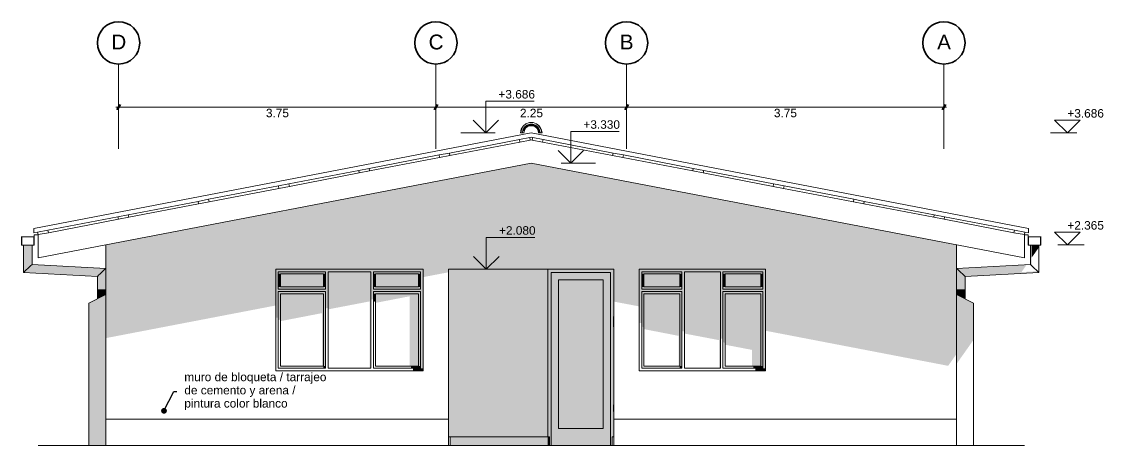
# Model space of a CAD drawing. Header units: metres. Extents: x -41 to 412, y -15 to 25.
# Drawn here: x 399.07 to 411.83, y -14.62 to -9.62 of the extents above; entities that cross this region are included whole.
import ezdxf

# ---------------------------------------------------------------- set-up
doc = ezdxf.new("R2010")
doc.units = ezdxf.units.M
doc.header["$MEASUREMENT"] = 0
for name, color, linetype in [('Annotation - Label', 7, 'Continuous'), ('Dimensioning - General', 7, 'Continuous'), ('Interior - Furniture', 7, 'Continuous'), ('Interior - Stair & Railing', 7, 'Continuous'), ('Shell - Roof', 7, 'Continuous'), ('Site & Landscape - Terrain', 7, 'Continuous'), ('Structural - Bearing', 7, 'Continuous'), ('Structural - Grid', 7, 'Continuous')]:
    doc.layers.add(name, color=color, linetype=linetype)
doc.styles.add('GENERATED_STYLE_2', font='arial.ttf')
doc.dimstyles.new('GENERATED_STYLE__6', dxfattribs={"dimtxt": 0.18, "dimasz": 0.1368, "dimexe": 0.18, "dimexo": 0.0625, "dimgap": 0.09, "dimtad": 0, "dimtih": 1, "dimtoh": 1, "dimdec": 4, "dimzin": 0, "dimdsep": 46, "dimcen": 0.09, "dimadec": 0, "dimazin": 0, "dimtfac": 1, "dimtdec": 4, "dimtmove": 0, "dimatfit": 3, "dimldrblk": 'ARROWHEAD_11', "dimfxl": 1, "dimtolj": 1, "dimtzin": 0, "dimarcsym": 0})
doc.dimstyles.new('GENERATED_STYLE__8', dxfattribs={"dimtxt": 0.1, "dimasz": 0.0475, "dimexe": 0.18, "dimexo": 0.0625, "dimgap": 0.09, "dimtad": 3, "dimtih": 1, "dimtoh": 1, "dimzin": 0, "dimdsep": 46, "dimtxsty": 'GENERATED_STYLE_2', "dimblk": 'ARROWHEAD_2', "dimblk1": 'ARROWHEAD_2', "dimblk2": 'ARROWHEAD_2', "dimcen": 0.09, "dimclrd": 256, "dimclre": 256, "dimclrt": 5, "dimazin": 0, "dimtfac": 1, "dimtdec": 4, "dimtmove": 0, "dimatfit": 3, "dimfxl": 1, "dimtolj": 1, "dimtzin": 0, "dimarcsym": 0})

# ---------------------------------------------------------------- blocks, each defined once
blk = doc.blocks.new('*D67', base_point=(419.941, -14.621))
at = {"layer": 'Dimensioning - General', "color": 151, "linetype": 'Continuous', "lineweight": 20, "true_color": 0x80c2ff, "transparency": 16777216}
for p, q in [((400.209, -10.677), (400.209, -10.583)), ((403.954, -10.677), (403.954, -10.583)), ((400.178, -10.63), (400.209, -10.63)), ((400.209, -10.63), (403.954, -10.63))]:
    blk.add_line(p, q, dxfattribs=at)
at = {"layer": 'Dimensioning - General', "color": 7, "linetype": 'Continuous', "lineweight": 60, "transparency": 16777216}
for p, q in [((400.227, -10.599), (400.191, -10.662)), ((403.972, -10.599), (403.936, -10.662))]:
    blk.add_line(p, q, dxfattribs=at)
at = {"layer": 'Dimensioning - General', "color": 5, "lineweight": 25, "transparency": 16777216, "insert": (401.948, -10.75), "char_height": 0.1, "attachment_point": 7, "style": 'GENERATED_STYLE_2'}
blk.add_mtext('\\A1;3.75', dxfattribs=at)
blk = doc.blocks.new('ARROWHEAD_2')
at = {"color": 0, "linetype": 'Continuous', "lineweight": 0}
for p, q in [((0, 0), (-1, 0)), ((-0.38, -0.66), (0.38, 0.66))]:
    blk.add_line(p, q, dxfattribs=at)
blk = doc.blocks.new('*D68', base_point=(419.941, -14.621))
at = {"layer": 'Dimensioning - General', "color": 151, "linetype": 'Continuous', "lineweight": 20, "true_color": 0x80c2ff, "transparency": 16777216}
for p, q in [((403.954, -10.677), (403.954, -10.583)), ((406.204, -10.677), (406.204, -10.583)), ((403.954, -10.63), (406.204, -10.63))]:
    blk.add_line(p, q, dxfattribs=at)
at = {"layer": 'Dimensioning - General', "color": 7, "linetype": 'Continuous', "lineweight": 60, "transparency": 16777216}
for p, q in [((403.972, -10.599), (403.936, -10.662)), ((406.222, -10.599), (406.186, -10.662))]:
    blk.add_line(p, q, dxfattribs=at)
at = {"layer": 'Dimensioning - General', "color": 5, "lineweight": 25, "transparency": 16777216, "insert": (404.946, -10.75), "char_height": 0.1, "attachment_point": 7, "style": 'GENERATED_STYLE_2'}
blk.add_mtext('\\A1;2.25', dxfattribs=at)
blk = doc.blocks.new('*D69', base_point=(419.941, -14.621))
at = {"layer": 'Dimensioning - General', "color": 151, "linetype": 'Continuous', "lineweight": 20, "true_color": 0x80c2ff, "transparency": 16777216}
for p, q in [((406.204, -10.677), (406.204, -10.583)), ((409.949, -10.677), (409.949, -10.583)), ((406.204, -10.63), (409.949, -10.63)), ((409.949, -10.63), (409.98, -10.63))]:
    blk.add_line(p, q, dxfattribs=at)
at = {"layer": 'Dimensioning - General', "color": 7, "linetype": 'Continuous', "lineweight": 60, "transparency": 16777216}
for p, q in [((406.222, -10.599), (406.186, -10.662)), ((409.931, -10.662), (409.967, -10.599))]:
    blk.add_line(p, q, dxfattribs=at)
at = {"layer": 'Dimensioning - General', "color": 5, "lineweight": 25, "transparency": 16777216, "insert": (407.943, -10.75), "char_height": 0.1, "attachment_point": 7, "style": 'GENERATED_STYLE_2'}
blk.add_mtext('\\A1;3.75', dxfattribs=at)
blk = doc.blocks.new('ARROWHEAD_11')
at = {"color": 0, "linetype": 'Continuous', "lineweight": 0}
blk.add_line((0, 0), (-1, 0), dxfattribs=at)
at = {"color": 0, "linetype": 'Continuous', "lineweight": 0, "const_width": 0.25, "flags": 128}
blk.add_lwpolyline([(-0.125, 0, 1), (0.125, 0, 1)], format="xyb", close=True, dxfattribs=at)

msp = doc.modelspace()

# ---------------------------------------------------------------- hatches: boundary and pattern name
at = {"layer": 'Interior - Furniture', "linetype": 'Continuous', "lineweight": 0, "true_color": 0x3f3f3f}
for points in [[(405.027, -10.844), (404.999, -10.867), (405.013, -10.878), (405.036, -10.859)], [(405.061, -10.832), (405.027, -10.844), (405.036, -10.859), (405.064, -10.849)], [(405.036, -10.859), (405.036, -10.859), (405.064, -10.849), (405.064, -10.849)], [(405.097, -10.832), (405.061, -10.832), (405.064, -10.849), (405.094, -10.849)], [(405.064, -10.849), (405.094, -10.849), (405.094, -10.849), (405.064, -10.849)], [(405.097, -10.832), (405.094, -10.849), (405.122, -10.859), (405.131, -10.844)], [(405.094, -10.849), (405.122, -10.859), (405.122, -10.859), (405.094, -10.849)], [(405.131, -10.844), (405.122, -10.859), (405.145, -10.878), (405.159, -10.867)], [(404.963, -10.892), (404.96, -10.891), (404.953, -10.934), (404.955, -10.934)], [(404.953, -10.934), (404.96, -10.891), (404.96, -10.891), (404.953, -10.934)], [(404.982, -10.853), (404.96, -10.891), (404.963, -10.892), (404.984, -10.854)], [(404.96, -10.891), (404.982, -10.853), (404.981, -10.854), (404.96, -10.891)], [(404.981, -10.899), (404.979, -10.914), (404.997, -10.908), (404.998, -10.905)], [(404.981, -10.899), (404.998, -10.905), (405.013, -10.878), (404.999, -10.867)], [(404.997, -10.908), (404.997, -10.908), (404.998, -10.905), (404.998, -10.905)], [(404.998, -10.905), (405.013, -10.879), (405.013, -10.878), (404.998, -10.905)], [(405.036, -10.859), (405.013, -10.878), (405.013, -10.879), (405.036, -10.859)], [(405.122, -10.859), (405.145, -10.879), (405.145, -10.878), (405.122, -10.859)], [(405.145, -10.878), (405.16, -10.905), (405.177, -10.899), (405.159, -10.867)], [(405.145, -10.879), (405.16, -10.905), (405.16, -10.905), (405.145, -10.878)], [(405.177, -10.899), (405.16, -10.905), (405.166, -10.934), (405.183, -10.934)], [(405.16, -10.905), (405.166, -10.934), (405.166, -10.934), (405.16, -10.905)], [(399.089, -12.258), (399.089, -12.58), (399.093, -12.576), (399.093, -12.258)], [(399.093, -12.258), (399.093, -12.576), (399.104, -12.566), (399.104, -12.258)], [(399.104, -12.258), (399.104, -12.566), (399.12, -12.551), (399.12, -12.258)], [(399.12, -12.258), (399.12, -12.551), (399.139, -12.533), (399.139, -12.258)], [(399.139, -12.258), (399.139, -12.533), (399.158, -12.514), (399.158, -12.258)], [(399.158, -12.514), (399.174, -12.499), (399.174, -12.258), (399.158, -12.258)], [(399.174, -12.258), (399.174, -12.499), (399.185, -12.489), (399.185, -12.258)], [(399.185, -12.258), (399.185, -12.489), (399.189, -12.485), (399.189, -12.258)], [(410.973, -12.258), (410.969, -12.258), (410.969, -12.485), (410.973, -12.489)], [(410.984, -12.258), (410.973, -12.258), (410.973, -12.489), (410.984, -12.499)], [(410.984, -12.258), (410.984, -12.407), (411, -12.384), (411, -12.258), (410.997, -12.258), (410.991, -12.262), (410.991, -12.258)], [(411, -12.258), (411, -12.384), (411.019, -12.357), (411.019, -12.258)], [(411.038, -12.258), (411.019, -12.258), (411.019, -12.357), (411.038, -12.33)], [(411.054, -12.258), (411.038, -12.258), (411.038, -12.33), (411.054, -12.307)], [(411.054, -12.258), (411.054, -12.307), (411.065, -12.292), (411.065, -12.258)], [(411.065, -12.258), (411.065, -12.292), (411.069, -12.286), (411.069, -12.258)], [(399.158, -12.514), (400.028, -12.561), (400.044, -12.546), (399.174, -12.499)], [(399.185, -12.489), (399.174, -12.499), (400.044, -12.546), (400.055, -12.536)], [(399.189, -12.485), (399.185, -12.489), (400.055, -12.536), (400.059, -12.532)], [(410.099, -12.532), (410.103, -12.536), (410.924, -12.491), (410.927, -12.487)], [(410.103, -12.536), (410.114, -12.546), (410.916, -12.503), (410.924, -12.491)], [(410.114, -12.546), (410.13, -12.561), (410.904, -12.52), (410.916, -12.503)], [(410.948, -12.486), (410.967, -12.489), (410.973, -12.489), (410.969, -12.485)], [(410.984, -12.499), (410.973, -12.489), (410.967, -12.489)], [(399.093, -12.576), (399.089, -12.58), (399.959, -12.627), (399.963, -12.623)], [(399.104, -12.566), (399.093, -12.576), (399.963, -12.623), (399.974, -12.613)], [(399.104, -12.566), (399.974, -12.613), (399.99, -12.597), (399.12, -12.551)], [(399.139, -12.533), (399.12, -12.551), (399.99, -12.597), (400.009, -12.579)], [(399.158, -12.514), (399.139, -12.533), (400.009, -12.579), (400.028, -12.561)], [(399.963, -12.623), (399.959, -12.627), (399.959, -12.785), (399.963, -12.785)], [(399.974, -12.613), (399.963, -12.623), (399.963, -12.785), (399.974, -12.785)], [(399.974, -12.613), (399.974, -12.785), (399.99, -12.785), (399.99, -12.597)], [(400.009, -12.579), (399.99, -12.597), (399.99, -12.785), (400.009, -12.785)], [(400.028, -12.561), (400.009, -12.579), (400.009, -12.785), (400.028, -12.785)], [(400.028, -12.561), (400.028, -12.785), (400.044, -12.785), (400.044, -12.546)], [(400.055, -12.536), (400.044, -12.546), (400.044, -12.785), (400.055, -12.785)], [(400.059, -12.532), (400.055, -12.536), (400.055, -12.785), (400.059, -12.785)], [(410.099, -12.532), (410.099, -12.785), (410.103, -12.785), (410.103, -12.536)], [(410.103, -12.536), (410.103, -12.785), (410.114, -12.785), (410.114, -12.546)], [(410.114, -12.785), (410.13, -12.785), (410.13, -12.561), (410.114, -12.546)], [(410.13, -12.561), (410.149, -12.579), (410.89, -12.539), (410.904, -12.52)], [(410.13, -12.561), (410.13, -12.785), (410.149, -12.785), (410.149, -12.579)], [(410.149, -12.579), (410.168, -12.597), (410.876, -12.559), (410.89, -12.539)], [(410.149, -12.579), (410.149, -12.785), (410.168, -12.785), (410.168, -12.597)], [(410.168, -12.597), (410.184, -12.613), (410.864, -12.576), (410.876, -12.559)], [(410.168, -12.785), (410.184, -12.785), (410.184, -12.613), (410.168, -12.597)], [(411.054, -12.566), (410.184, -12.613), (410.195, -12.623), (411.065, -12.576)], [(410.184, -12.613), (410.184, -12.785), (410.195, -12.785), (410.195, -12.623)], [(411.065, -12.576), (410.195, -12.623), (410.199, -12.627), (411.069, -12.58)], [(410.195, -12.623), (410.195, -12.785), (410.199, -12.785), (410.199, -12.627)], [(399.959, -12.891), (399.963, -12.889), (399.963, -12.785), (399.959, -12.785)], [(399.963, -12.889), (399.974, -12.883), (399.974, -12.785), (399.963, -12.785)], [(399.974, -12.785), (399.974, -12.883), (399.99, -12.875), (399.99, -12.785)], [(399.99, -12.875), (400.009, -12.866), (400.009, -12.785), (399.99, -12.785)], [(400.009, -12.866), (400.028, -12.856), (400.028, -12.785), (400.009, -12.785)], [(400.028, -12.785), (400.028, -12.856), (400.044, -12.848), (400.044, -12.785)], [(400.044, -12.848), (400.055, -12.842), (400.055, -12.785), (400.044, -12.785)], [(400.055, -12.785), (400.055, -12.842), (400.059, -12.841), (400.059, -12.785)], [(410.099, -12.785), (410.099, -12.841), (410.103, -12.842), (410.103, -12.785)], [(410.114, -12.785), (410.103, -12.785), (410.103, -12.842), (410.114, -12.848)], [(410.114, -12.785), (410.114, -12.848), (410.13, -12.856), (410.13, -12.785)], [(410.149, -12.785), (410.13, -12.785), (410.13, -12.856), (410.149, -12.866)], [(410.168, -12.785), (410.149, -12.785), (410.149, -12.866), (410.168, -12.875)], [(410.168, -12.785), (410.168, -12.875), (410.184, -12.883), (410.184, -12.785)], [(410.195, -12.785), (410.184, -12.785), (410.184, -12.883), (410.195, -12.889)], [(410.199, -12.785), (410.195, -12.785), (410.195, -12.889), (410.199, -12.891)], [(406.05, -13.126), (406.05, -13.148), (406.051, -13.148), (406.051, -13.126)], [(406.051, -13.101), (406.051, -13.101), (406.054, -13.101), (406.054, -13.101)], [(406.051, -13.101), (406.051, -13.101), (406.054, -13.101), (406.054, -13.101)], [(406.051, -13.101), (406.051, -13.102), (406.054, -13.102), (406.054, -13.101)], [(406.051, -13.102), (406.051, -13.103), (406.054, -13.103), (406.054, -13.102)], [(406.051, -13.103), (406.051, -13.105), (406.054, -13.105), (406.054, -13.103)], [(406.051, -13.105), (406.051, -13.107), (406.054, -13.107), (406.054, -13.105)], [(406.051, -13.107), (406.051, -13.109), (406.054, -13.109), (406.054, -13.107)], [(406.051, -13.109), (406.051, -13.111), (406.054, -13.111), (406.054, -13.109)], [(406.051, -13.111), (406.051, -13.211), (406.054, -13.211), (406.054, -13.111)], [(406.05, -13.15), (406.05, -13.172), (406.051, -13.172), (406.051, -13.15)], [(406.05, -13.173), (406.05, -13.196), (406.051, -13.196), (406.051, -13.173)], [(406.051, -13.211), (406.051, -13.213), (406.054, -13.213), (406.054, -13.211)], [(406.051, -13.213), (406.051, -13.214), (406.054, -13.214), (406.054, -13.213)], [(406.051, -13.214), (406.051, -13.216), (406.054, -13.216), (406.054, -13.214)], [(406.051, -13.216), (406.051, -13.218), (406.054, -13.218), (406.054, -13.216)], [(406.051, -13.218), (406.051, -13.219), (406.054, -13.219), (406.054, -13.218)], [(406.051, -13.219), (406.051, -13.22), (406.054, -13.22), (406.054, -13.219)], [(406.051, -13.22), (406.051, -13.221), (406.054, -13.221), (406.054, -13.22)], [(406.051, -13.22), (406.051, -13.22), (406.054, -13.22), (406.054, -13.22)], [(406.051, -14.16), (406.05, -14.16), (406.05, -14.2), (406.051, -14.2)], [(406.054, -14.142), (406.054, -14.141), (406.051, -14.141), (406.051, -14.142)], [(406.054, -14.141), (406.054, -14.141), (406.051, -14.141), (406.051, -14.141)], [(406.051, -14.141), (406.054, -14.141), (406.054, -14.141), (406.051, -14.141)], [(406.054, -14.143), (406.054, -14.142), (406.051, -14.142), (406.051, -14.143)], [(406.054, -14.145), (406.054, -14.143), (406.051, -14.143), (406.051, -14.145)], [(406.054, -14.147), (406.054, -14.145), (406.051, -14.145), (406.051, -14.147)], [(406.051, -14.149), (406.054, -14.149), (406.054, -14.147), (406.051, -14.147)], [(406.054, -14.151), (406.054, -14.149), (406.051, -14.149), (406.051, -14.151)], [(406.054, -14.211), (406.054, -14.151), (406.051, -14.151), (406.051, -14.211)], [(406.054, -14.213), (406.054, -14.211), (406.051, -14.211), (406.051, -14.213)], [(406.054, -14.214), (406.054, -14.213), (406.051, -14.213), (406.051, -14.214)], [(406.051, -14.216), (406.054, -14.216), (406.054, -14.214), (406.051, -14.214)], [(406.054, -14.216), (406.051, -14.216), (406.051, -14.218), (406.054, -14.218)], [(406.054, -14.219), (406.054, -14.218), (406.051, -14.218), (406.051, -14.219)], [(406.054, -14.22), (406.054, -14.219), (406.051, -14.219), (406.051, -14.22)], [(406.054, -14.22), (406.054, -14.22), (406.051, -14.22), (406.051, -14.22)], [(406.054, -14.22), (406.051, -14.22), (406.051, -14.221), (406.054, -14.221)]]:
    msp.add_hatch(color=250, dxfattribs=at).paths.add_polyline_path(points)
at = {"layer": 'Interior - Stair & Railing', "linetype": 'Continuous', "lineweight": 0, "true_color": 0x3f3f3f}
for points in [[(405.278, -14.521), (404.124, -14.521), (404.124, -14.621), (405.278, -14.621)], [(405.294, -14.621), (405.294, -14.521), (405.278, -14.521), (405.278, -14.621)]]:
    msp.add_hatch(color=250, dxfattribs=at).paths.add_polyline_path(points)
at = {"layer": 'Site & Landscape - Terrain', "linetype": 'Continuous', "lineweight": 0, "true_color": 0x3f3f3f}
for points in [[(400.059, -14.621), (400.059, -12.841), (399.859, -12.941), (399.859, -14.621)], [(410.299, -12.941), (410.099, -12.841), (410.099, -13.658), (410.299, -13.375)]]:
    msp.add_hatch(color=250, dxfattribs=at).paths.add_polyline_path(points)
at = {"layer": 'Structural - Bearing', "linetype": 'Continuous', "lineweight": 0, "true_color": 0x3f3f3f}
for points in [[(405.079, -11.291), (400.059, -12.256), (400.059, -13.355), (402.064, -12.97), (402.064, -12.541), (403.804, -12.541), (403.804, -12.635), (404.104, -12.578), (404.104, -12.541), (406.054, -12.541), (406.054, -12.924), (406.354, -12.981), (406.354, -12.541), (407.844, -12.541), (407.844, -13.268), (409.999, -13.682), (410.099, -13.541), (410.099, -12.256)], [(402.681, -12.571), (403.187, -12.571), (403.217, -12.571), (403.774, -12.571), (403.804, -12.571), (403.804, -12.541), (402.064, -12.541), (402.064, -12.571), (402.094, -12.571), (402.651, -12.571)], [(402.094, -12.571), (402.064, -12.571), (402.064, -13.117), (402.094, -13.111)], [(402.651, -12.571), (402.094, -12.571), (402.094, -12.596), (402.119, -12.596), (402.626, -12.596), (402.651, -12.596)], [(402.119, -12.596), (402.094, -12.596), (402.094, -12.751), (402.119, -12.751)], [(402.119, -12.751), (402.626, -12.751), (402.626, -12.596), (402.119, -12.596)], [(402.626, -12.596), (402.626, -12.751), (402.651, -12.751), (402.651, -12.596)], [(402.651, -12.571), (402.651, -13.004), (402.681, -12.998), (402.681, -12.571)], [(402.681, -13.016), (403.172, -12.922), (403.172, -13.711), (403.187, -13.711), (403.187, -12.571), (402.681, -12.571)], [(403.217, -12.571), (403.187, -12.571), (403.187, -12.901), (403.217, -12.895)], [(403.774, -12.571), (403.217, -12.571), (403.217, -12.596), (403.242, -12.596), (403.749, -12.596), (403.774, -12.596)], [(403.242, -12.596), (403.217, -12.596), (403.217, -12.751), (403.242, -12.751)], [(403.242, -12.751), (403.749, -12.751), (403.749, -12.596), (403.242, -12.596)], [(403.749, -12.596), (403.749, -12.751), (403.774, -12.751), (403.774, -12.596)], [(403.804, -13.711), (403.804, -12.571), (403.774, -12.571), (403.774, -12.776), (403.774, -12.806), (403.774, -13.711)], [(405.274, -12.541), (404.104, -12.541), (404.104, -14.521), (405.274, -14.521)], [(406.054, -12.541), (405.274, -12.541), (405.274, -12.581), (405.314, -12.581), (406.014, -12.581), (406.054, -12.581)], [(405.274, -12.581), (405.274, -14.521), (405.278, -14.521), (405.294, -14.521), (405.294, -14.621), (405.314, -14.621), (405.314, -12.581)], [(405.314, -12.581), (405.314, -12.669), (405.402, -12.669), (405.926, -12.669), (406.014, -12.669), (406.014, -12.581)], [(406.014, -12.581), (406.014, -14.621), (406.034, -14.621), (406.034, -14.521), (406.054, -14.521), (406.054, -14.221), (406.051, -14.221), (406.051, -14.2), (406.05, -14.2), (406.05, -14.16), (406.051, -14.16), (406.051, -14.141), (406.054, -14.141), (406.054, -13.221), (406.051, -13.221), (406.051, -13.196), (406.05, -13.196), (406.05, -13.173), (406.051, -13.173), (406.051, -13.172), (406.05, -13.172), (406.05, -13.15), (406.051, -13.15), (406.051, -13.148), (406.05, -13.148), (406.05, -13.126), (406.051, -13.126), (406.051, -13.101), (406.054, -13.101), (406.054, -12.581)], [(406.887, -12.571), (407.311, -12.571), (407.341, -12.571), (407.814, -12.571), (407.844, -12.571), (407.844, -12.541), (406.354, -12.541), (406.354, -12.571), (406.384, -12.571), (406.857, -12.571)], [(406.384, -12.571), (406.354, -12.571), (406.354, -13.174), (406.384, -13.18)], [(406.857, -12.571), (406.384, -12.571), (406.384, -12.596), (406.409, -12.596), (406.832, -12.596), (406.857, -12.596)], [(406.409, -12.596), (406.384, -12.596), (406.384, -12.751), (406.409, -12.751)], [(406.409, -12.751), (406.832, -12.751), (406.832, -12.596), (406.409, -12.596)], [(406.832, -12.596), (406.832, -12.751), (406.857, -12.751), (406.857, -12.596)], [(406.857, -12.571), (406.857, -13.271), (406.887, -13.277), (406.887, -12.571)], [(406.887, -13.301), (407.296, -13.379), (407.296, -13.711), (407.311, -13.711), (407.311, -12.571), (406.887, -12.571)], [(407.341, -12.571), (407.311, -12.571), (407.311, -13.358), (407.341, -13.364)], [(407.814, -12.571), (407.341, -12.571), (407.341, -12.596), (407.366, -12.596), (407.789, -12.596), (407.814, -12.596)], [(407.366, -12.596), (407.341, -12.596), (407.341, -12.751), (407.366, -12.751)], [(407.366, -12.751), (407.789, -12.751), (407.789, -12.596), (407.366, -12.596)], [(407.789, -12.596), (407.789, -12.751), (407.814, -12.751), (407.814, -12.596)], [(407.844, -13.711), (407.844, -12.571), (407.814, -12.571), (407.814, -12.776), (407.814, -12.806), (407.814, -13.711)], [(402.119, -12.751), (402.094, -12.751), (402.094, -12.776), (402.651, -12.776), (402.651, -12.751), (402.626, -12.751)], [(403.242, -12.751), (403.217, -12.751), (403.217, -12.776), (403.774, -12.776), (403.774, -12.751), (403.749, -12.751)], [(405.402, -12.669), (405.314, -12.669), (405.314, -14.421), (405.402, -14.421)], [(405.402, -12.669), (405.402, -14.421), (405.926, -14.421), (405.926, -12.669)], [(405.926, -14.421), (406.014, -14.421), (406.014, -12.669), (405.926, -12.669)], [(406.409, -12.751), (406.384, -12.751), (406.384, -12.776), (406.857, -12.776), (406.857, -12.751), (406.832, -12.751)], [(407.366, -12.751), (407.341, -12.751), (407.341, -12.776), (407.814, -12.776), (407.814, -12.751), (407.789, -12.751)], [(402.651, -12.776), (402.094, -12.776), (402.094, -12.806), (402.651, -12.806)], [(402.651, -12.806), (402.094, -12.806), (402.094, -12.831), (402.119, -12.831), (402.626, -12.831), (402.651, -12.831)], [(402.119, -12.831), (402.094, -12.831), (402.094, -13.141), (402.119, -13.137)], [(402.626, -12.831), (402.119, -12.831), (402.119, -13.155), (402.611, -13.06), (402.611, -13.686), (402.626, -13.686)], [(402.626, -12.831), (402.626, -13.686), (402.651, -13.686), (402.651, -12.831)], [(403.217, -12.776), (403.217, -12.806), (403.682, -12.806), (403.684, -12.805), (403.684, -12.806), (403.774, -12.806), (403.774, -12.776)], [(403.774, -12.806), (403.217, -12.806), (403.217, -12.831), (403.242, -12.831), (403.749, -12.831), (403.774, -12.831)], [(403.242, -12.831), (403.217, -12.831), (403.217, -12.925), (403.242, -12.921)], [(403.242, -12.939), (403.642, -12.862), (403.644, -12.862), (403.644, -13.686), (403.749, -13.686), (403.749, -12.831), (403.242, -12.831)], [(403.749, -12.831), (403.749, -13.686), (403.774, -13.686), (403.774, -12.831)], [(406.857, -12.776), (406.384, -12.776), (406.384, -12.806), (406.857, -12.806)], [(406.857, -12.806), (406.384, -12.806), (406.384, -12.831), (406.409, -12.831), (406.832, -12.831), (406.857, -12.831)], [(406.384, -12.831), (406.384, -13.22), (406.409, -13.225), (406.409, -12.831)], [(406.409, -13.249), (406.817, -13.328), (406.817, -13.686), (406.832, -13.686), (406.832, -12.831), (406.409, -12.831)], [(406.832, -12.831), (406.832, -13.686), (406.857, -13.686), (406.857, -12.831)], [(407.814, -12.776), (407.341, -12.776), (407.341, -12.806), (407.814, -12.806)], [(407.814, -12.806), (407.341, -12.806), (407.341, -12.831), (407.366, -12.831), (407.789, -12.831), (407.814, -12.831)], [(407.366, -12.831), (407.341, -12.831), (407.341, -13.404), (407.366, -13.409)], [(407.366, -13.433), (407.684, -13.494), (407.684, -13.686), (407.789, -13.686), (407.789, -12.831), (407.366, -12.831)], [(407.789, -12.831), (407.789, -13.686), (407.814, -13.686), (407.814, -12.831)], [(402.626, -13.711), (402.651, -13.711), (402.651, -13.686), (402.626, -13.686)], [(403.774, -13.686), (403.659, -13.686), (403.659, -13.711), (403.774, -13.711)], [(403.804, -13.711), (403.684, -13.711), (403.684, -13.741), (403.804, -13.741)], [(406.832, -13.711), (406.857, -13.711), (406.857, -13.686), (406.832, -13.686)], [(407.814, -13.686), (407.699, -13.686), (407.699, -13.711), (407.814, -13.711)], [(407.724, -13.741), (407.844, -13.741), (407.844, -13.711), (407.724, -13.711)], [(405.314, -14.621), (406.014, -14.621), (406.014, -14.421), (405.926, -14.421), (405.402, -14.421), (405.314, -14.421)]]:
    msp.add_hatch(color=250, dxfattribs=at).paths.add_polyline_path(points)

# ---------------------------------------------------------------- linework, layer by layer
at = {"layer": 'Dimensioning - General', "color": 7, "linetype": 'Continuous', "lineweight": 13}
for p, q in [((404.542, -10.934), (404.542, -10.559)), ((404.542, -10.559), (405.114, -10.559)), ((404.542, -10.934), (404.392, -10.784)), ((404.692, -10.784), (404.542, -10.934)), ((411.406, -10.934), (411.256, -10.784)), ((411.256, -10.784), (411.556, -10.784)), ((411.556, -10.784), (411.406, -10.934)), ((405.545, -11.291), (405.545, -10.916)), ((405.545, -10.916), (406.117, -10.916)), ((405.545, -11.291), (405.395, -11.141)), ((405.695, -11.141), (405.545, -11.291)), ((411.406, -12.256), (411.256, -12.106)), ((411.256, -12.106), (411.556, -12.106)), ((411.556, -12.106), (411.406, -12.256)), ((404.549, -12.541), (404.549, -12.166)), ((404.549, -12.166), (405.121, -12.166)), ((404.549, -12.541), (404.399, -12.391)), ((404.699, -12.391), (404.549, -12.541))]:
    msp.add_line(p, q, dxfattribs=at)
at = {"layer": 'Dimensioning - General', "color": 151, "linetype": 'Continuous', "lineweight": 20, "true_color": 0x80c2ff}
for p, q in [((404.542, -10.934), (404.248, -10.934)), ((404.542, -10.934), (404.654, -10.934)), ((411.406, -10.934), (411.206, -10.934)), ((411.406, -10.934), (411.518, -10.934)), ((405.545, -11.291), (405.432, -11.291)), ((405.545, -11.291), (405.838, -11.291)), ((411.406, -12.256), (411.293, -12.256)), ((411.406, -12.256), (411.606, -12.256)), ((404.549, -12.541), (404.436, -12.541)), ((404.549, -12.541), (404.842, -12.541))]:
    msp.add_line(p, q, dxfattribs=at)
at = {"layer": 'Interior - Furniture', "color": 104, "linetype": 'Continuous', "lineweight": 13, "true_color": 0x029e21}
for p, q in [((405.016, -10.825), (404.982, -10.853)), ((404.984, -10.854), (405.017, -10.827)), ((405.027, -10.844), (404.999, -10.867)), ((405.057, -10.81), (405.016, -10.825)), ((405.017, -10.827), (405.058, -10.812)), ((405.061, -10.832), (405.027, -10.844)), ((405.064, -10.849), (405.036, -10.859)), ((405.101, -10.81), (405.057, -10.81)), ((405.058, -10.812), (405.101, -10.812)), ((405.097, -10.832), (405.061, -10.832)), ((405.094, -10.849), (405.064, -10.849)), ((405.122, -10.859), (405.094, -10.849)), ((405.131, -10.844), (405.097, -10.832)), ((405.142, -10.825), (405.101, -10.81)), ((405.101, -10.812), (405.141, -10.827)), ((405.159, -10.867), (405.131, -10.844)), ((405.141, -10.827), (405.174, -10.854)), ((405.176, -10.853), (405.142, -10.825)), ((404.96, -10.891), (404.953, -10.934)), ((404.955, -10.934), (404.953, -10.934)), ((404.953, -10.934), (404.953, -10.934)), ((404.955, -10.934), (404.963, -10.892)), ((404.975, -10.934), (404.955, -10.934)), ((404.982, -10.853), (404.96, -10.891)), ((404.963, -10.892), (404.984, -10.854)), ((404.981, -10.899), (404.975, -10.934)), ((404.992, -10.934), (404.975, -10.934)), ((404.999, -10.867), (404.981, -10.899)), ((404.993, -10.934), (404.992, -10.934)), ((404.998, -10.905), (404.993, -10.934)), ((405.013, -10.879), (404.998, -10.905)), ((405.036, -10.859), (405.013, -10.879)), ((405.145, -10.879), (405.122, -10.859)), ((405.16, -10.905), (405.145, -10.879)), ((405.177, -10.899), (405.159, -10.867)), ((405.166, -10.934), (405.16, -10.905)), ((405.166, -10.934), (405.166, -10.934)), ((405.166, -10.934), (405.183, -10.934)), ((405.174, -10.854), (405.195, -10.892)), ((405.198, -10.891), (405.176, -10.853)), ((405.183, -10.934), (405.177, -10.899)), ((405.203, -10.934), (405.183, -10.934)), ((405.195, -10.892), (405.203, -10.934)), ((405.206, -10.934), (405.198, -10.891)), ((405.203, -10.934), (405.205, -10.934)), ((405.205, -10.934), (405.206, -10.934)), ((404.945, -11.041), (404.939, -11.012)), ((404.945, -11.041), (405.068, -11.018)), ((405.068, -11.018), (405.062, -10.988)), ((405.09, -11.018), (405.096, -10.988)), ((405.213, -11.041), (405.09, -11.018)), ((405.213, -11.041), (405.219, -11.012)), ((403.997, -11.224), (403.992, -11.194)), ((403.997, -11.224), (404.12, -11.2)), ((404.12, -11.2), (404.114, -11.171)), ((406.038, -11.2), (406.044, -11.171)), ((406.161, -11.224), (406.038, -11.2)), ((406.161, -11.224), (406.166, -11.194)), ((403.172, -11.382), (403.167, -11.353)), ((406.986, -11.382), (406.991, -11.353)), ((403.05, -11.406), (403.044, -11.376)), ((403.05, -11.406), (403.172, -11.382)), ((407.108, -11.406), (406.986, -11.382)), ((407.108, -11.406), (407.114, -11.376)), ((402.102, -11.588), (402.096, -11.558)), ((402.102, -11.588), (402.225, -11.564)), ((402.225, -11.564), (402.219, -11.535)), ((407.933, -11.564), (407.939, -11.535)), ((408.056, -11.588), (407.933, -11.564)), ((408.056, -11.588), (408.062, -11.558)), ((401.154, -11.77), (401.149, -11.741)), ((401.277, -11.747), (401.271, -11.717)), ((408.881, -11.747), (408.887, -11.717)), ((409.004, -11.77), (409.009, -11.741)), ((401.154, -11.77), (401.277, -11.747)), ((409.004, -11.77), (408.881, -11.747)), ((400.207, -11.952), (400.201, -11.923)), ((400.207, -11.952), (400.329, -11.929)), ((400.329, -11.929), (400.324, -11.899)), ((409.829, -11.929), (409.834, -11.899)), ((409.951, -11.952), (409.829, -11.929)), ((409.951, -11.952), (409.957, -11.923)), ((399.259, -12.134), (399.253, -12.105)), ((399.259, -12.134), (399.382, -12.111)), ((399.382, -12.111), (399.376, -12.081)), ((410.776, -12.111), (410.782, -12.081)), ((410.899, -12.134), (410.776, -12.111)), ((410.899, -12.134), (410.905, -12.105)), ((399.065, -12.156), (399.065, -12.26)), ((399.209, -12.158), (399.069, -12.158)), ((399.069, -12.158), (399.069, -12.258)), ((399.209, -12.258), (399.209, -12.158)), ((399.213, -12.136), (399.213, -12.156)), ((399.259, -12.136), (399.213, -12.136)), ((399.213, -12.26), (399.213, -12.156)), ((410.899, -12.136), (410.945, -12.136)), ((410.945, -12.136), (410.945, -12.156)), ((410.945, -12.26), (410.945, -12.156)), ((410.949, -12.158), (411.089, -12.158)), ((410.949, -12.258), (410.949, -12.158)), ((411.089, -12.158), (411.089, -12.258)), ((411.093, -12.156), (411.093, -12.26)), ((399.065, -12.26), (399.213, -12.26)), ((399.069, -12.258), (399.209, -12.258)), ((411.093, -12.26), (410.945, -12.26)), ((411.089, -12.258), (410.949, -12.258))]:
    msp.add_line(p, q, dxfattribs=at)
at = {"layer": 'Interior - Furniture', "color": 95, "linetype": 'Continuous', "lineweight": 15, "true_color": 0x41c341}
for p, q in [((399.089, -12.258), (399.089, -12.58)), ((399.189, -12.258), (399.189, -12.485)), ((410.969, -12.258), (410.969, -12.485)), ((411.069, -12.258), (411.069, -12.58)), ((399.174, -12.499), (399.158, -12.514)), ((399.185, -12.489), (399.174, -12.499)), ((399.189, -12.485), (399.185, -12.489)), ((399.189, -12.485), (400.059, -12.532)), ((410.969, -12.485), (410.099, -12.532)), ((410.969, -12.485), (410.973, -12.489)), ((410.973, -12.489), (410.984, -12.499)), ((410.984, -12.499), (411, -12.514)), ((399.093, -12.576), (399.089, -12.58)), ((399.089, -12.58), (399.959, -12.627)), ((399.104, -12.566), (399.093, -12.576)), ((399.12, -12.551), (399.104, -12.566)), ((399.139, -12.533), (399.12, -12.551)), ((399.158, -12.514), (399.139, -12.533)), ((399.963, -12.623), (399.959, -12.627)), ((399.959, -12.627), (399.959, -12.785)), ((399.974, -12.613), (399.963, -12.623)), ((399.99, -12.597), (399.974, -12.613)), ((400.009, -12.579), (399.99, -12.597)), ((400.028, -12.561), (400.009, -12.579)), ((400.044, -12.546), (400.028, -12.561)), ((400.055, -12.536), (400.044, -12.546)), ((400.059, -12.532), (400.055, -12.536)), ((410.099, -12.532), (410.103, -12.536)), ((410.103, -12.536), (410.114, -12.546)), ((410.114, -12.546), (410.13, -12.561)), ((410.13, -12.561), (410.149, -12.579)), ((410.149, -12.579), (410.168, -12.597)), ((410.168, -12.597), (410.184, -12.613)), ((410.184, -12.613), (410.195, -12.623)), ((410.195, -12.623), (410.199, -12.627)), ((411.069, -12.58), (410.199, -12.627)), ((410.199, -12.627), (410.199, -12.785)), ((411, -12.514), (411.019, -12.533)), ((411.019, -12.533), (411.038, -12.551)), ((411.038, -12.551), (411.054, -12.566)), ((411.054, -12.566), (411.065, -12.576)), ((411.065, -12.576), (411.069, -12.58)), ((399.959, -12.785), (399.959, -12.891)), ((399.963, -12.785), (399.959, -12.785)), ((399.974, -12.785), (399.963, -12.785)), ((399.99, -12.785), (399.974, -12.785)), ((400.009, -12.785), (399.99, -12.785)), ((400.028, -12.785), (400.009, -12.785)), ((400.044, -12.785), (400.028, -12.785)), ((400.055, -12.785), (400.044, -12.785)), ((400.059, -12.785), (400.055, -12.785)), ((410.099, -12.785), (410.103, -12.785)), ((410.103, -12.785), (410.114, -12.785)), ((410.114, -12.785), (410.13, -12.785)), ((410.13, -12.785), (410.149, -12.785)), ((410.149, -12.785), (410.168, -12.785)), ((410.168, -12.785), (410.184, -12.785)), ((410.184, -12.785), (410.195, -12.785)), ((410.195, -12.785), (410.199, -12.785)), ((410.199, -12.785), (410.199, -12.891))]:
    msp.add_line(p, q, dxfattribs=at)
at = {"layer": 'Interior - Furniture', "color": 55, "linetype": 'Continuous', "lineweight": 13, "true_color": 0xa2a233}
for p, q in [((406.05, -13.148), (406.05, -13.126)), ((406.051, -13.126), (406.05, -13.126)), ((406.051, -13.148), (406.05, -13.148)), ((406.051, -13.101), (406.051, -13.101)), ((406.051, -13.101), (406.051, -13.101)), ((406.051, -13.101), (406.051, -13.102)), ((406.051, -13.101), (406.054, -13.101)), ((406.051, -13.102), (406.051, -13.103)), ((406.051, -13.103), (406.051, -13.105)), ((406.051, -13.105), (406.051, -13.107)), ((406.051, -13.107), (406.051, -13.109)), ((406.051, -13.109), (406.051, -13.111)), ((406.051, -13.111), (406.051, -13.211)), ((406.051, -13.111), (406.054, -13.111)), ((406.05, -13.172), (406.05, -13.15)), ((406.051, -13.15), (406.05, -13.15)), ((406.051, -13.172), (406.05, -13.172)), ((406.05, -13.196), (406.05, -13.173)), ((406.051, -13.173), (406.05, -13.173)), ((406.051, -13.196), (406.05, -13.196)), ((406.051, -13.211), (406.051, -13.213)), ((406.051, -13.211), (406.054, -13.211)), ((406.051, -13.213), (406.051, -13.214)), ((406.051, -13.214), (406.051, -13.216)), ((406.051, -13.216), (406.051, -13.218)), ((406.051, -13.218), (406.051, -13.219)), ((406.051, -13.219), (406.051, -13.22)), ((406.051, -13.22), (406.051, -13.221)), ((406.051, -13.22), (406.051, -13.22)), ((406.051, -13.221), (406.054, -13.221)), ((406.051, -14.16), (406.05, -14.16)), ((406.05, -14.2), (406.05, -14.16)), ((406.051, -14.141), (406.051, -14.142)), ((406.051, -14.141), (406.051, -14.141)), ((406.051, -14.141), (406.051, -14.141)), ((406.051, -14.141), (406.054, -14.141)), ((406.051, -14.142), (406.051, -14.143)), ((406.051, -14.143), (406.051, -14.145)), ((406.051, -14.145), (406.051, -14.147)), ((406.051, -14.147), (406.051, -14.149)), ((406.051, -14.149), (406.051, -14.151)), ((406.051, -14.151), (406.051, -14.211)), ((406.051, -14.151), (406.054, -14.151)), ((406.051, -14.2), (406.05, -14.2)), ((406.051, -14.211), (406.051, -14.213)), ((406.051, -14.211), (406.054, -14.211)), ((406.051, -14.213), (406.051, -14.214)), ((406.051, -14.214), (406.051, -14.216)), ((406.051, -14.216), (406.051, -14.218)), ((406.051, -14.218), (406.051, -14.219)), ((406.051, -14.219), (406.051, -14.22)), ((406.051, -14.22), (406.051, -14.221)), ((406.051, -14.22), (406.051, -14.22)), ((406.051, -14.221), (406.054, -14.221))]:
    msp.add_line(p, q, dxfattribs=at)
at = {"layer": 'Interior - Stair & Railing', "color": 171, "linetype": 'Continuous', "lineweight": 13}
for p, q in [((404.124, -14.521), (404.104, -14.521)), ((404.124, -14.621), (404.124, -14.521)), ((405.278, -14.521), (404.124, -14.521)), ((405.278, -14.621), (405.278, -14.521)), ((405.294, -14.521), (405.278, -14.521)), ((405.294, -14.621), (405.294, -14.521)), ((406.034, -14.621), (406.034, -14.521)), ((406.034, -14.521), (406.054, -14.521))]:
    msp.add_line(p, q, dxfattribs=at)
at = {"layer": 'Shell - Roof', "color": 23, "linetype": 'Continuous', "lineweight": 13, "true_color": 0xbf8080}
for p, q in [((399.209, -12.063), (405.079, -10.934)), ((405.079, -10.934), (410.949, -12.063)), ((404.939, -11.012), (404.114, -11.171)), ((404.12, -11.2), (404.945, -11.041)), ((405.062, -10.988), (404.939, -11.012)), ((405.079, -10.985), (405.062, -10.988)), ((405.068, -11.018), (405.079, -11.016)), ((405.096, -10.988), (405.079, -10.985)), ((405.079, -11.016), (405.09, -11.018)), ((405.219, -11.012), (405.096, -10.988)), ((405.213, -11.041), (406.038, -11.2)), ((406.044, -11.171), (405.219, -11.012)), ((403.992, -11.194), (403.167, -11.353)), ((403.172, -11.382), (403.997, -11.224)), ((404.114, -11.171), (403.992, -11.194)), ((406.166, -11.194), (406.044, -11.171)), ((406.161, -11.224), (406.986, -11.382)), ((406.991, -11.353), (406.166, -11.194)), ((405.079, -11.291), (399.259, -12.409)), ((403.167, -11.353), (403.044, -11.376)), ((410.899, -12.409), (405.079, -11.291)), ((407.114, -11.376), (406.991, -11.353)), ((403.044, -11.376), (402.219, -11.535)), ((402.225, -11.564), (403.05, -11.406)), ((407.108, -11.406), (407.933, -11.564)), ((407.939, -11.535), (407.114, -11.376)), ((402.096, -11.558), (401.271, -11.717)), ((401.277, -11.747), (402.102, -11.588)), ((402.219, -11.535), (402.096, -11.558)), ((408.062, -11.558), (407.939, -11.535)), ((408.056, -11.588), (408.881, -11.747)), ((408.887, -11.717), (408.062, -11.558)), ((401.149, -11.741), (400.324, -11.899)), ((401.271, -11.717), (401.149, -11.741)), ((409.009, -11.741), (408.887, -11.717)), ((409.834, -11.899), (409.009, -11.741)), ((400.329, -11.929), (401.154, -11.77)), ((409.004, -11.77), (409.829, -11.929)), ((400.201, -11.923), (399.376, -12.081)), ((399.382, -12.111), (400.207, -11.952)), ((400.324, -11.899), (400.201, -11.923)), ((409.957, -11.923), (409.834, -11.899)), ((409.951, -11.952), (410.776, -12.111)), ((410.782, -12.081), (409.957, -11.923)), ((399.209, -12.063), (399.209, -12.114)), ((399.253, -12.105), (399.209, -12.114)), ((399.376, -12.081), (399.253, -12.105)), ((410.905, -12.105), (410.782, -12.081)), ((410.949, -12.114), (410.905, -12.105)), ((410.949, -12.063), (410.949, -12.114)), ((399.259, -12.134), (399.259, -12.409)), ((410.899, -12.134), (410.899, -12.409))]:
    msp.add_line(p, q, dxfattribs=at)
at = {"layer": 'Site & Landscape - Terrain', "color": 54, "linetype": 'Continuous', "lineweight": 13}
for p, q in [((399.859, -12.941), (400.059, -12.841)), ((410.099, -12.841), (410.299, -12.941)), ((399.859, -12.941), (399.859, -14.621)), ((410.299, -12.941), (410.299, -14.621))]:
    msp.add_line(p, q, dxfattribs=at)
at = {"layer": 'Structural - Bearing', "color": 251, "linetype": 'Continuous', "lineweight": 20, "true_color": 0x6a6a6a}
for p, q in [((400.059, -12.256), (400.059, -14.311)), ((410.099, -14.311), (410.099, -12.256)), ((402.064, -12.541), (403.804, -12.541)), ((402.064, -13.741), (402.064, -12.541)), ((403.804, -12.541), (403.804, -13.741)), ((404.104, -12.541), (406.054, -12.541)), ((404.104, -14.311), (404.104, -12.541)), ((405.274, -14.521), (405.274, -12.541)), ((406.054, -12.541), (406.054, -14.311)), ((406.354, -12.541), (407.844, -12.541)), ((406.354, -13.741), (406.354, -12.541)), ((407.844, -12.541), (407.844, -13.741)), ((403.804, -13.741), (402.064, -13.741)), ((407.844, -13.741), (406.354, -13.741)), ((400.059, -14.311), (400.059, -14.621)), ((404.104, -14.311), (400.059, -14.311)), ((404.104, -14.311), (404.104, -14.521)), ((410.099, -14.311), (406.054, -14.311)), ((406.054, -14.311), (406.054, -14.521)), ((410.099, -14.621), (410.099, -14.311)), ((404.104, -14.521), (404.104, -14.621)), ((406.054, -14.521), (406.054, -14.621))]:
    msp.add_line(p, q, dxfattribs=at)
at = {"layer": 'Structural - Bearing', "color": 30, "linetype": 'Continuous', "lineweight": 18, "true_color": 0xff6600}
for p, q in [((402.094, -12.776), (402.094, -12.571)), ((402.094, -12.571), (402.651, -12.571)), ((402.119, -12.751), (402.119, -12.596)), ((402.119, -12.596), (402.626, -12.596)), ((402.626, -12.596), (402.626, -12.751)), ((402.651, -12.571), (402.651, -12.776)), ((402.681, -13.711), (402.681, -12.571)), ((402.681, -12.571), (403.187, -12.571)), ((403.187, -12.571), (403.187, -13.711)), ((403.217, -12.776), (403.217, -12.571)), ((403.217, -12.571), (403.774, -12.571)), ((403.242, -12.751), (403.242, -12.596)), ((403.242, -12.596), (403.749, -12.596)), ((403.749, -12.596), (403.749, -12.751)), ((403.774, -12.571), (403.774, -12.776)), ((405.314, -14.621), (405.314, -12.581)), ((405.314, -12.581), (406.014, -12.581)), ((406.014, -12.581), (406.014, -14.621)), ((406.384, -12.776), (406.384, -12.571)), ((406.384, -12.571), (406.857, -12.571)), ((406.409, -12.751), (406.409, -12.596)), ((406.409, -12.596), (406.832, -12.596)), ((406.832, -12.596), (406.832, -12.751)), ((406.857, -12.571), (406.857, -12.776)), ((406.887, -13.711), (406.887, -12.571)), ((406.887, -12.571), (407.311, -12.571)), ((407.311, -12.571), (407.311, -13.711)), ((407.341, -12.776), (407.341, -12.571)), ((407.341, -12.571), (407.814, -12.571)), ((407.366, -12.751), (407.366, -12.596)), ((407.366, -12.596), (407.789, -12.596)), ((407.789, -12.596), (407.789, -12.751)), ((407.814, -12.571), (407.814, -12.776)), ((402.626, -12.751), (402.119, -12.751)), ((403.749, -12.751), (403.242, -12.751)), ((405.402, -12.669), (405.402, -14.421)), ((405.926, -12.669), (405.402, -12.669)), ((405.926, -14.421), (405.926, -12.669)), ((406.832, -12.751), (406.409, -12.751)), ((407.789, -12.751), (407.366, -12.751)), ((402.651, -12.776), (402.094, -12.776)), ((402.094, -13.711), (402.094, -12.806)), ((402.094, -12.806), (402.651, -12.806)), ((402.119, -13.686), (402.119, -12.831)), ((402.119, -12.831), (402.626, -12.831)), ((402.626, -12.831), (402.626, -13.686)), ((402.651, -12.806), (402.651, -13.711)), ((403.774, -12.776), (403.217, -12.776)), ((403.217, -13.711), (403.217, -12.806)), ((403.217, -12.806), (403.774, -12.806)), ((403.242, -13.686), (403.242, -12.831)), ((403.242, -12.831), (403.749, -12.831)), ((403.749, -12.831), (403.749, -13.686)), ((403.774, -12.806), (403.774, -13.711)), ((406.857, -12.776), (406.384, -12.776)), ((406.384, -13.711), (406.384, -12.806)), ((406.384, -12.806), (406.857, -12.806)), ((406.409, -13.686), (406.409, -12.831)), ((406.409, -12.831), (406.832, -12.831)), ((406.832, -12.831), (406.832, -13.686)), ((406.857, -12.806), (406.857, -13.711)), ((407.814, -12.776), (407.341, -12.776)), ((407.341, -13.711), (407.341, -12.806)), ((407.341, -12.806), (407.814, -12.806)), ((407.366, -13.686), (407.366, -12.831)), ((407.366, -12.831), (407.789, -12.831)), ((407.789, -12.831), (407.789, -13.686)), ((407.814, -12.806), (407.814, -13.711)), ((402.651, -13.711), (402.094, -13.711)), ((402.626, -13.686), (402.119, -13.686)), ((403.187, -13.711), (402.681, -13.711)), ((403.774, -13.711), (403.217, -13.711)), ((403.749, -13.686), (403.242, -13.686)), ((406.857, -13.711), (406.384, -13.711)), ((406.832, -13.686), (406.409, -13.686)), ((407.311, -13.711), (406.887, -13.711)), ((407.814, -13.711), (407.341, -13.711)), ((407.789, -13.686), (407.366, -13.686)), ((405.402, -14.421), (405.926, -14.421))]:
    msp.add_line(p, q, dxfattribs=at)
at = {"layer": 'Structural - Bearing', "color": 123, "linetype": 'Continuous', "lineweight": 20, "true_color": 0x71cebe}
msp.add_line((399.259, -14.621), (410.899, -14.621), dxfattribs=at)
at = {"layer": 'Structural - Grid', "color": 104, "linetype": 'Continuous', "lineweight": 13, "true_color": 0x029e21}
for p, q in [((400.209, -10.121), (400.209, -11.121)), ((400.209, -10.121), (400.209, -10.121)), ((403.954, -10.121), (403.954, -11.121)), ((403.954, -10.121), (403.954, -10.121)), ((406.204, -10.121), (406.204, -11.121)), ((406.204, -10.121), (406.204, -10.121)), ((409.949, -10.121), (409.949, -11.121)), ((409.949, -10.121), (409.949, -10.121)), ((400.209, -11.121), (400.209, -11.121)), ((403.954, -11.121), (403.954, -11.121)), ((406.204, -11.121), (406.204, -11.121)), ((409.949, -11.121), (409.949, -11.121))]:
    msp.add_line(p, q, dxfattribs=at)
at = {"layer": 'Structural - Grid', "color": 7, "linetype": 'Continuous', "lineweight": 35}
for centre in [(400.209, -9.871), (403.954, -9.871), (406.204, -9.871), (409.949, -9.871)]:
    msp.add_circle(centre, 0.25, dxfattribs=at)
at = {"layer": 'Structural - Grid', "color": 104, "linetype": 'Continuous', "lineweight": 13, "true_color": 0x029e21}
for p in [(400.209, -10.121), (400.209, -10.121), (403.954, -10.121), (403.954, -10.121), (406.204, -10.121), (406.204, -10.121), (409.949, -10.121), (409.949, -10.121)]:
    msp.add_point(p, dxfattribs=at)

# ---------------------------------------------------------------- texts
at = {"layer": 'Annotation - Label', "color": 5, "linetype": 'Continuous', "lineweight": 25, "insert": (400.985, -13.984), "char_height": 0.1, "width": 1.72505, "attachment_point": 4, "line_spacing_factor": 0.93257, "style": 'GENERATED_STYLE_2'}
msp.add_mtext('\\A1;muro de bloqueta / tarrajeo de cemento y arena / pintura color blanco', dxfattribs=at)
at = {"layer": 'Dimensioning - General', "color": 5, "lineweight": 25, "char_height": 0.1, "attachment_point": 7, "style": 'GENERATED_STYLE_2'}
for s, insert in [('\\A1;+3.686', (404.692, -10.529)), ('\\A1;+3.686', (411.406, -10.754)), ('\\A1;+3.330', (405.695, -10.886)), ('\\A1;+2.365', (411.406, -12.076)), ('\\A1;+2.080', (404.699, -12.136))]:
    msp.add_mtext(s, dxfattribs=dict(at, insert=insert))
at = {"layer": 'Structural - Grid', "color": 7, "lineweight": 13, "char_height": 0.175, "attachment_point": 4, "style": 'GENERATED_STYLE_2'}
for s, insert in [('\\A1;\\pt0;D', (400.123, -9.861)), ('\\A1;\\pt0;C', (403.868, -9.862)), ('\\A1;\\pt0;B', (406.124, -9.861)), ('\\A1;\\pt0;A', (409.869, -9.861))]:
    msp.add_mtext(s, dxfattribs=dict(at, insert=insert))

# ---------------------------------------------------------------- dimensions: what is measured, and where the dimension line sits
at = {"layer": 'Dimensioning - General', "color": 151, "linetype": 'Continuous', "lineweight": 20, "true_color": 0x80c2ff}
for base, p1, p2, picture, middle in [((403.954027323, -10.630300057), (400.209027323, -10.630300057), (403.954027323, -10.630300057), '*D67', (402.078380824, -10.700300059)), ((406.204, -10.63), (403.954, -10.63), (406.204, -10.63), '*D68', (405.076, -10.7)), ((409.949027323, -10.630300057), (406.204027323, -10.630300057), (409.949027323, -10.630300057), '*D69', (408.073380824, -10.700300059))]:
    dim = msp.add_linear_dim(base=base, p1=p1, p2=p2, dimstyle='GENERATED_STYLE__8', dxfattribs=at)
    dim.commit()
    dim.dimension.update_dxf_attribs({"geometry": picture, "text_midpoint": middle, "dimtype": 160})

# ---------------------------------------------------------------- leaders
at = {"layer": 'Annotation - Label', "color": 151, "linetype": 'Continuous', "lineweight": 20, "true_color": 0x80c2ff, "annotation_type": 0, "has_hookline": 1, "hookline_direction": 0, "text_width": 1.663}
msp.add_leader([(400.745, -14.213), (400.86, -13.984), (400.895, -13.984)], dimstyle='GENERATED_STYLE__6', dxfattribs=at)

doc.saveas('drawing.dxf')
